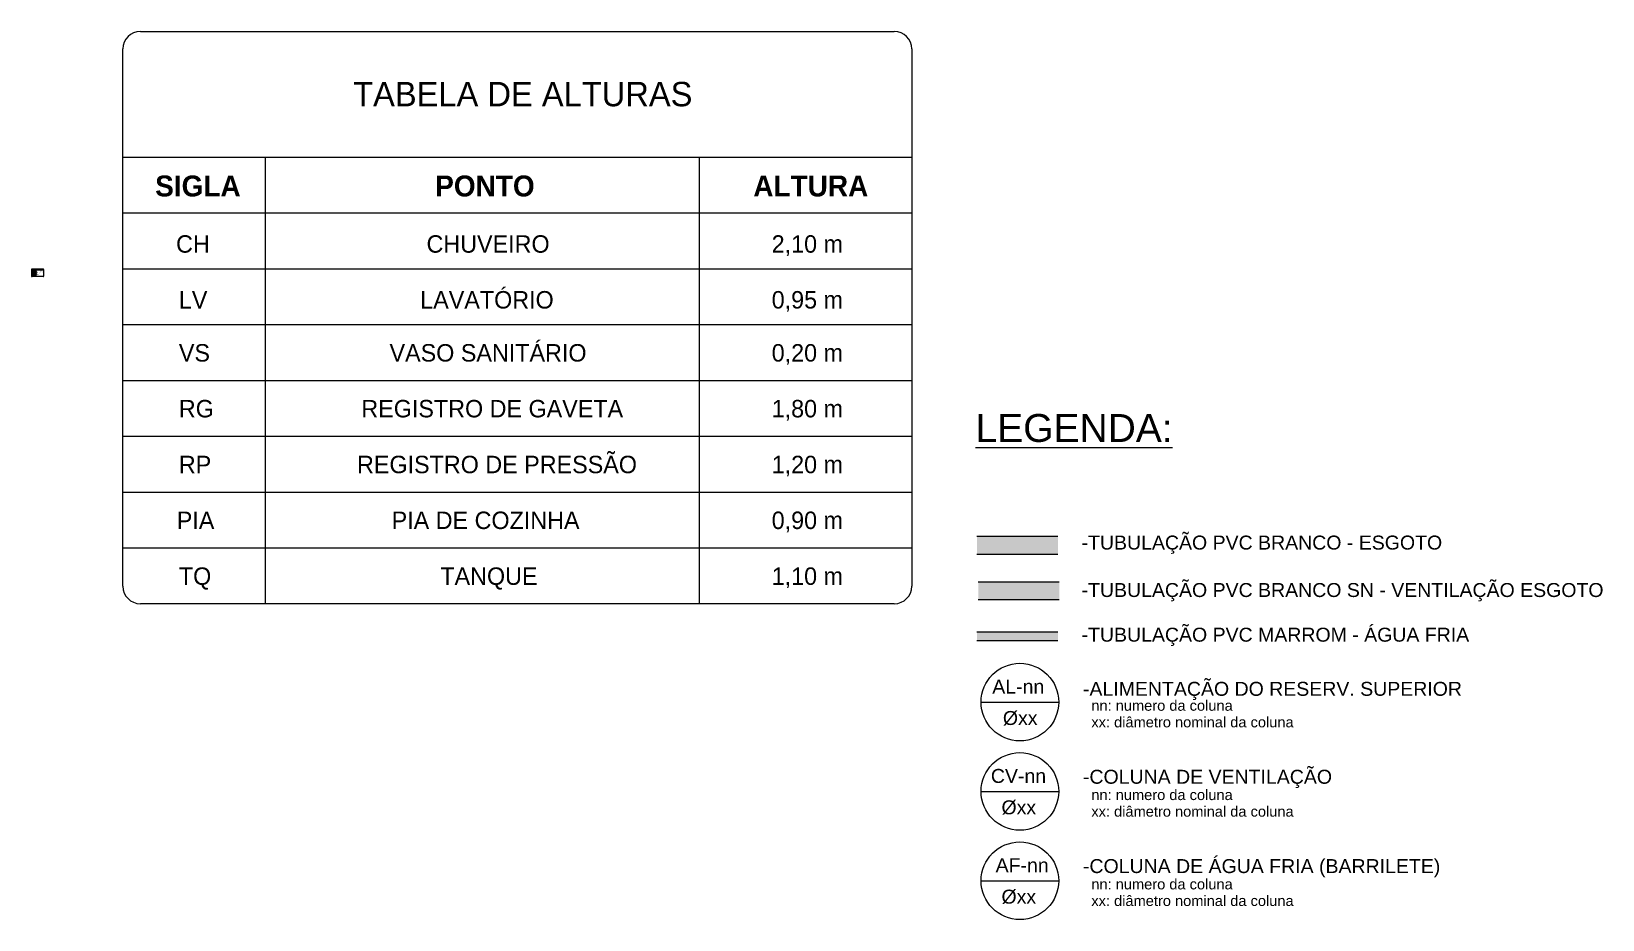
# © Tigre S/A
# Model space of a CAD drawing. Header units: metres. Extents: x 2.5 to 13.8, y -2.1 to 4.2.
import ezdxf

# ---------------------------------------------------------------- set-up
doc = ezdxf.new("R2010")
doc.units = ezdxf.units.M
for name, color, linetype, lineweight in [('A-DETL', 7, 'Continuous', 5), ('A-DETL-GENF', 7, 'Continuous', 5), ('A-DETL-MEDM', 7, 'Continuous', 15), ('G-ANNO-TEXT', 7, 'Continuous', 5)]:
    doc.layers.add(name, color=color, linetype=linetype, lineweight=lineweight)
doc.styles.add('Arial', font='arial.ttf', dxfattribs={"height": 0.004})
doc.styles.add('Arial_1', font='arial.ttf', dxfattribs={"height": 0.0025})
doc.styles.add('Arial_2', font='arial.ttf', dxfattribs={"height": 0.1})
doc.styles.add('Arial_3', font='arial.ttf', dxfattribs={"height": 0.2})
doc.styles.add('Arial_4', font='arial.ttf', dxfattribs={"height": 0.075})
doc.styles.add('Century Gothic', font='GOTHIC.TTF', dxfattribs={"height": 0.175})
doc.styles.add('Century Gothic_1', font='GOTHIC.TTF', dxfattribs={"height": 0.125})
doc.styles.add('Century Gothic_B', font='GOTHICB.TTF', dxfattribs={"height": 0.15})

msp = doc.modelspace()

# ---------------------------------------------------------------- hatches: boundary and pattern name
at = {"layer": 'A-DETL-GENF', "true_color": 0x408080}
h = msp.add_hatch(color=137, dxfattribs=at)
h.paths.add_polyline_path([(2.563, 2.51), (2.563, 2.513), (2.562, 2.513), (2.562, 2.51)])
h.paths.add_polyline_path([(2.561, 2.51), (2.561, 2.513), (2.56, 2.513), (2.559, 2.513), (2.545, 2.513), (2.545, 2.51), (2.559, 2.51), (2.56, 2.51)])
at = {"layer": 'A-DETL-GENF', "true_color": 0xa65300}
h = msp.add_hatch(color=34, dxfattribs=at)
h.paths.add_polyline_path([(2.563, 2.501), (2.563, 2.504), (2.562, 2.504), (2.562, 2.501)])
h.paths.add_polyline_path([(2.561, 2.501), (2.561, 2.504), (2.56, 2.504), (2.559, 2.504), (2.545, 2.504), (2.545, 2.501), (2.559, 2.501), (2.56, 2.501)])
at = {"layer": 'A-DETL-GENF', "true_color": 0x00ffff}
h = msp.add_hatch(color=4, dxfattribs=at)
h.paths.add_polyline_path([(2.562, 2.492), (2.563, 2.492), (2.563, 2.495), (2.562, 2.495)])
h.paths.add_polyline_path([(2.561, 2.492), (2.561, 2.495), (2.56, 2.495), (2.559, 2.495), (2.545, 2.495), (2.545, 2.492), (2.559, 2.492), (2.56, 2.492)])
at = {"layer": 'A-DETL-GENF', "true_color": 0x400080}
h = msp.add_hatch(color=196, dxfattribs=at)
h.paths.add_polyline_path([(2.563, 2.483), (2.563, 2.486), (2.562, 2.486), (2.562, 2.483)])
h.paths.add_polyline_path([(2.561, 2.483), (2.561, 2.486), (2.56, 2.486), (2.559, 2.486), (2.545, 2.486), (2.545, 2.483), (2.559, 2.483), (2.56, 2.483)])
at = {"layer": 'A-DETL-GENF', "true_color": 0xff0000}
h = msp.add_hatch(color=1, dxfattribs=at)
h.paths.add_polyline_path([(2.563, 2.474), (2.563, 2.477), (2.562, 2.477), (2.562, 2.474)])
h.paths.add_polyline_path([(2.561, 2.474), (2.561, 2.477), (2.56, 2.477), (2.559, 2.477), (2.545, 2.477), (2.545, 2.474), (2.559, 2.474), (2.56, 2.474)])
at = {"layer": 'A-DETL-GENF', "true_color": 0x408080}
msp.add_hatch(color=137, dxfattribs=at).paths.add_polyline_path([(2.562, 2.509), (2.562, 2.514), (2.561, 2.514), (2.561, 2.509), (2.562, 2.509)])
at = {"layer": 'A-DETL-GENF', "true_color": 0xa65300}
msp.add_hatch(color=34, dxfattribs=at).paths.add_polyline_path([(2.561, 2.5), (2.562, 2.5), (2.562, 2.505), (2.561, 2.505), (2.561, 2.501)])
at = {"layer": 'A-DETL-GENF', "true_color": 0x00ffff}
for points in [[(2.562, 2.491), (2.562, 2.496), (2.561, 2.496), (2.561, 2.491), (2.562, 2.491)], [(9.899, -0.136), (9.899, -0.078), (9.319, -0.078), (9.319, -0.136)]]:
    msp.add_hatch(color=4, dxfattribs=at).paths.add_polyline_path(points)
at = {"layer": 'A-DETL-GENF', "true_color": 0x400080}
msp.add_hatch(color=196, dxfattribs=at).paths.add_polyline_path([(2.562, 2.483), (2.562, 2.483), (2.562, 2.487), (2.561, 2.487), (2.561, 2.483)])
at = {"layer": 'A-DETL-GENF', "true_color": 0xff0000}
msp.add_hatch(color=1, dxfattribs=at).paths.add_polyline_path([(2.562, 2.474), (2.562, 2.478), (2.561, 2.478), (2.561, 2.474), (2.562, 2.474)])
at = {"layer": 'A-DETL-GENF', "true_color": 0x804000}
msp.add_hatch(color=36, dxfattribs=at).paths.add_polyline_path([(9.899, 0.482), (9.899, 0.608), (9.319, 0.608), (9.319, 0.482)])
at = {"layer": 'A-DETL-GENF', "true_color": 0x8000ff}
msp.add_hatch(color=190, dxfattribs=at).paths.add_polyline_path([(9.899, 0.156), (9.909, 0.156), (9.909, 0.282), (9.329, 0.282), (9.329, 0.156)])

# ---------------------------------------------------------------- linework, layer by layer
at = {"layer": 'A-DETL'}
for p, q in [((3.323, 4.227), (8.727, 4.227)), ((3.198, 0.252), (3.198, 4.102)), ((8.852, 4.102), (8.852, 0.252)), ((3.198, 3.327), (8.852, 3.327)), ((4.218, 3.327), (4.218, 0.127)), ((7.327, 3.327), (7.327, 0.127)), ((3.198, 2.927), (8.852, 2.927)), ((2.542, 2.52), (2.542, 2.476)), ((2.631, 2.516), (2.542, 2.516)), ((2.559, 2.513), (2.545, 2.513)), ((2.545, 2.513), (2.545, 2.51)), ((2.545, 2.51), (2.559, 2.51)), ((2.559, 2.504), (2.545, 2.504)), ((2.545, 2.504), (2.545, 2.501)), ((2.545, 2.501), (2.559, 2.501)), ((2.559, 2.495), (2.545, 2.495)), ((2.545, 2.495), (2.545, 2.492)), ((2.545, 2.492), (2.559, 2.492)), ((2.559, 2.486), (2.545, 2.486)), ((2.545, 2.486), (2.545, 2.483)), ((2.545, 2.483), (2.559, 2.483)), ((2.626, 2.525), (2.547, 2.525)), ((2.56, 2.513), (2.559, 2.513)), ((2.559, 2.51), (2.56, 2.51)), ((2.56, 2.504), (2.559, 2.504)), ((2.559, 2.501), (2.56, 2.501)), ((2.56, 2.495), (2.559, 2.495)), ((2.559, 2.492), (2.56, 2.492)), ((2.56, 2.486), (2.559, 2.486)), ((2.559, 2.483), (2.56, 2.483)), ((2.56, 2.477), (2.559, 2.477)), ((2.561, 2.513), (2.56, 2.513)), ((2.56, 2.51), (2.561, 2.51)), ((2.561, 2.504), (2.56, 2.504)), ((2.56, 2.501), (2.561, 2.501)), ((2.561, 2.495), (2.56, 2.495)), ((2.56, 2.492), (2.561, 2.492)), ((2.561, 2.486), (2.56, 2.486)), ((2.56, 2.483), (2.561, 2.483)), ((2.561, 2.477), (2.56, 2.477)), ((2.562, 2.514), (2.561, 2.514)), ((2.561, 2.514), (2.561, 2.509)), ((2.561, 2.51), (2.561, 2.513)), ((2.561, 2.509), (2.562, 2.509)), ((2.562, 2.505), (2.561, 2.505)), ((2.561, 2.505), (2.561, 2.5)), ((2.561, 2.5), (2.562, 2.5)), ((2.562, 2.496), (2.561, 2.496)), ((2.561, 2.496), (2.561, 2.491)), ((2.561, 2.491), (2.562, 2.491)), ((2.562, 2.487), (2.561, 2.487)), ((2.561, 2.487), (2.561, 2.483)), ((2.561, 2.483), (2.562, 2.483)), ((2.562, 2.478), (2.561, 2.478)), ((2.561, 2.478), (2.561, 2.474)), ((2.562, 2.509), (2.562, 2.514)), ((2.562, 2.513), (2.562, 2.51)), ((2.563, 2.513), (2.562, 2.513)), ((2.562, 2.51), (2.563, 2.51)), ((2.562, 2.5), (2.562, 2.505)), ((2.563, 2.504), (2.562, 2.504)), ((2.562, 2.501), (2.563, 2.501)), ((2.562, 2.491), (2.562, 2.496)), ((2.563, 2.495), (2.562, 2.495)), ((2.562, 2.492), (2.563, 2.492)), ((2.562, 2.483), (2.562, 2.487)), ((2.563, 2.486), (2.562, 2.486)), ((2.562, 2.483), (2.563, 2.483)), ((2.562, 2.474), (2.562, 2.478)), ((2.563, 2.477), (2.562, 2.477)), ((2.563, 2.51), (2.563, 2.513)), ((2.563, 2.501), (2.563, 2.504)), ((2.563, 2.492), (2.563, 2.495)), ((2.563, 2.483), (2.563, 2.486)), ((2.563, 2.474), (2.563, 2.477)), ((2.564, 2.511), (2.578, 2.511)), ((2.565, 2.502), (2.579, 2.502)), ((2.565, 2.493), (2.579, 2.493)), ((2.565, 2.485), (2.579, 2.485)), ((2.578, 2.511), (2.577, 2.513)), ((2.578, 2.511), (2.577, 2.51)), ((2.579, 2.502), (2.578, 2.504)), ((2.579, 2.502), (2.578, 2.501)), ((2.579, 2.493), (2.578, 2.495)), ((2.579, 2.493), (2.578, 2.492)), ((2.579, 2.485), (2.578, 2.486)), ((2.579, 2.485), (2.578, 2.483)), ((2.631, 2.476), (2.631, 2.52)), ((3.198, 2.527), (8.852, 2.527)), ((2.559, 2.477), (2.545, 2.477)), ((2.545, 2.477), (2.545, 2.474)), ((2.545, 2.474), (2.559, 2.474)), ((2.626, 2.471), (2.547, 2.471)), ((2.559, 2.474), (2.56, 2.474)), ((2.56, 2.474), (2.561, 2.474)), ((2.561, 2.474), (2.562, 2.474)), ((2.562, 2.474), (2.563, 2.474)), ((2.565, 2.476), (2.579, 2.476)), ((2.579, 2.476), (2.578, 2.477)), ((2.579, 2.476), (2.578, 2.474)), ((3.198, 2.127), (8.852, 2.127)), ((3.198, 1.727), (8.852, 1.727)), ((3.198, 1.327), (8.852, 1.327)), ((3.198, 0.927), (8.852, 0.927)), ((3.198, 0.927), (8.852, 0.927)), ((3.198, 0.527), (8.852, 0.527)), ((8.727, 0.127), (3.323, 0.127))]:
    msp.add_line(p, q, dxfattribs=at)
at = {"layer": 'A-DETL', "color": 5, "lineweight": 15, "true_color": 0x0000ff}
for p, q in [((9.899, -0.078), (9.319, -0.078)), ((9.319, -0.136), (9.899, -0.136))]:
    msp.add_line(p, q, dxfattribs=at)
at = {"layer": 'A-DETL', "color": 94, "true_color": 0x00a600}
for p, q in [((9.349, -0.578), (9.905, -0.578)), ((9.349, -1.218), (9.905, -1.218)), ((9.349, -1.858), (9.905, -1.858))]:
    msp.add_line(p, q, dxfattribs=at)
for centre in [(9.627, -0.578), (9.627, -1.218), (9.627, -1.858)]:
    msp.add_circle(centre, 0.278, dxfattribs=at)
at = {"layer": 'A-DETL'}
for centre, radius, start, end in [((3.323, 4.102), 0.125, 90, 180), ((8.727, 4.102), 0.125, 0, 90), ((2.547, 2.52), 0.005, 90, 180), ((2.626, 2.52), 0.005, 0, 90), ((2.547, 2.476), 0.005, 180, 270), ((2.626, 2.476), 0.005, 270, 0), ((3.323, 0.252), 0.125, 180, 270), ((8.727, 0.252), 0.125, 270, 0)]:
    msp.add_arc(centre, radius, start, end, dxfattribs=at)
at = {"layer": 'A-DETL-MEDM'}
for p, q in [((9.899, 0.608), (9.319, 0.608)), ((9.319, 0.482), (9.899, 0.482)), ((9.909, 0.282), (9.329, 0.282)), ((9.329, 0.156), (9.909, 0.156))]:
    msp.add_line(p, q, dxfattribs=at)

# ---------------------------------------------------------------- texts
at = {"layer": 'G-ANNO-TEXT', "attachment_point": 1, "bg_fill": 3, "box_fill_scale": 1.25, "bg_fill_color": 256, "bg_fill_true_color": 13158600, "bg_fill_transparency": 0}
for s, insert, char_height, width, style in [('TABELA DE ALTURAS', (4.848, 3.866), 0.175, 2.76181, 'Century Gothic'), ('\\LLEGENDA:', (9.309, 1.486), 0.2, 1.72363, 'Arial_3')]:
    msp.add_mtext(s, dxfattribs=dict(at, insert=insert, char_height=char_height, width=width, style=style))
at = {"layer": 'G-ANNO-TEXT', "attachment_point": 1}
for s, insert, char_height, width, style in [('SIGLA', (3.429, 3.195), 0.15, 0.72152, 'Century Gothic_B'), ('PONTO', (5.436, 3.195), 0.15, 0.87384, 'Century Gothic_B'), ('ALTURA', (7.716, 3.195), 0.15, 0.90992, 'Century Gothic_B'), ('CH', (3.579, 2.767), 0.125, 0.31667, 'Century Gothic_1'), ('CHUVEIRO', (5.374, 2.767), 0.125, 1.0903, 'Century Gothic_1'), ('2,10 m', (7.848, 2.767), 0.125, 0.6654, 'Century Gothic_1'), ('LEGENDA - TUBULAÇÕES', (2.553, 2.522), 0.004, 0.08482, 'Arial'), ('ESGOTO - ÁGUAS CINZAS', (2.583, 2.512), 0.0025, 0.05339, 'Arial_1'), ('ESGOTO - ÁGUAS NEGRAS', (2.583, 2.503), 0.0025, 0.05572, 'Arial_1'), ('ÁGUA FRIA', (2.583, 2.494), 0.0025, 0.02277, 'Arial_1'), ('VENTILAÇÃO', (2.583, 2.486), 0.0025, 0.02678, 'Arial_1'), ('ÁGUA QUENTE', (2.583, 2.477), 0.0025, 0.03078, 'Arial_1'), ('LV', (3.599, 2.367), 0.125, 0.24451, 'Century Gothic_1'), ('LAVATÓRIO', (5.329, 2.367), 0.125, 1.18249, 'Century Gothic_1'), ('0,95 m', (7.848, 2.367), 0.125, 0.6654, 'Century Gothic_1'), ('VS', (3.599, 1.987), 0.125, 0.25253, 'Century Gothic_1'), ('VASO SANITÁRIO', (5.109, 1.987), 0.125, 1.71561, 'Century Gothic_1'), ('0,20 m', (7.848, 1.987), 0.125, 0.6654, 'Century Gothic_1'), ('RG', (3.599, 1.587), 0.125, 0.31266, 'Century Gothic_1'), ('REGISTRO DE GAVETA', (4.907, 1.587), 0.125, 2.20464, 'Century Gothic_1'), ('1,80 m', (7.848, 1.587), 0.125, 0.6654, 'Century Gothic_1'), ('RP', (3.599, 1.187), 0.125, 0.25253, 'Century Gothic_1'), ('REGISTRO DE PRESSÃO', (4.876, 1.187), 0.125, 2.2808, 'Century Gothic_1'), ('1,20 m', (7.848, 1.187), 0.125, 0.6654, 'Century Gothic_1'), ('PIA DE COZINHA', (5.124, 0.787), 0.125, 1.67954, 'Century Gothic_1'), ('0,90 m', (7.848, 0.787), 0.125, 0.6654, 'Century Gothic_1'), ('PIA', (3.584, 0.787), 0.125, 0.32869, 'Century Gothic_1'), ('-TUBULAÇÃO PVC BRANCO - ESGOTO', (10.069, 0.615), 0.1, 3.18671, 'Arial_2'), ('TQ', (3.599, 0.387), 0.125, 0.27257, 'Century Gothic_1'), ('TANQUE', (5.473, 0.387), 0.125, 0.83376, 'Century Gothic_1'), ('1,10 m', (7.848, 0.387), 0.125, 0.6654, 'Century Gothic_1'), ('-TUBULAÇÃO PVC BRANCO SN - VENTILAÇÃO ESGOTO', (10.069, 0.275), 0.1, 4.61772, 'Arial_2'), ('-TUBULAÇÃO PVC MARROM - ÁGUA FRIA', (10.069, -0.045), 0.1, 3.42321, 'Arial_2'), ('AL-nn', (9.429, -0.417), 0.1, 0.46097, 'Arial_2'), ('-ALIMENTAÇÃO DO RESERV. SUPERIOR', (10.079, -0.433), 0.1, 3.35506, 'Arial_2'), ('nn: numero da coluna', (10.139, -0.565), 0.075, 1.23059, 'Arial_4'), ('Øxx', (9.505, -0.642), 0.1, 0.30865, 'Arial_2'), ('xx: diâmetro nominal da coluna', (10.139, -0.684), 0.075, 1.73565, 'Arial_4'), ('CV-nn', (9.419, -1.057), 0.1, 0.48903, 'Arial_2'), ('-COLUNA DE VENTILAÇÃO', (10.079, -1.063), 0.1, 2.20464, 'Arial_2'), ('nn: numero da coluna', (10.139, -1.205), 0.075, 1.23059, 'Arial_4'), ('Øxx', (9.495, -1.282), 0.1, 0.30865, 'Arial_2'), ('xx: diâmetro nominal da coluna', (10.139, -1.324), 0.075, 1.73565, 'Arial_4'), ('-COLUNA DE ÁGUA FRIA (BARRILETE)', (10.079, -1.703), 0.1, 3.16266, 'Arial_2'), ('AF-nn', (9.453, -1.697), 0.1, 0.46899, 'Arial_2'), ('nn: numero da coluna', (10.139, -1.845), 0.075, 1.23059, 'Arial_4'), ('Øxx', (9.495, -1.922), 0.1, 0.30865, 'Arial_2'), ('xx: diâmetro nominal da coluna', (10.139, -1.964), 0.075, 1.73565, 'Arial_4')]:
    msp.add_mtext(s, dxfattribs=dict(at, insert=insert, char_height=char_height, width=width, style=style))

doc.saveas('drawing.dxf')
